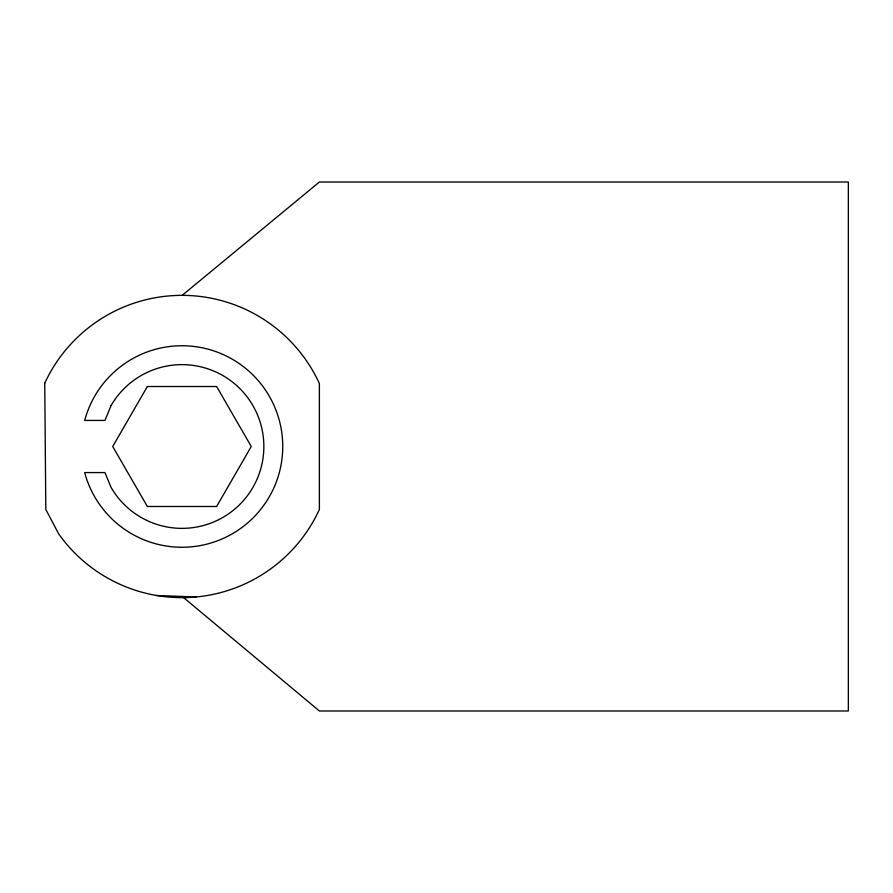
<?xml version="1.0" encoding="UTF-8"?>
<svg xmlns="http://www.w3.org/2000/svg" width="893" height="893" viewBox="0 0 893 893"><rect width="100%" height="100%" fill="white"/><g stroke="black" fill="none" stroke-linecap="round" stroke-linejoin="round"><path stroke-width="1.34" d="M182.172 295.371L319.381 182.016L848.35 182.016L848.35 710.984L319.381 710.984L182.239 596.457M156.576 595.486L196.036 596.982M44.75 383.197L45.811 509.468L58.625 533.802A151.129 151.129 0 0 0 319.381 509.468L319.381 383.532A151.129 151.129 0 0 0 44.75 383.197M111.089 405.567L104.939 420.424L84.668 420.424A100.753 100.753 0 0 1 239.782 363.964A100.753 100.753 0 0 1 239.782 529.036A100.753 100.753 0 0 1 84.668 472.576L104.939 472.576L111.089 487.433A81.866 81.866 0 0 0 234.613 509.211A81.866 81.866 0 0 0 234.613 383.789A81.866 81.866 0 0 0 111.089 405.567M147.356 386.513L112.719 446.5L147.356 506.487L216.631 506.487L251.257 446.5L216.631 386.513L147.356 386.513"/></g></svg>
